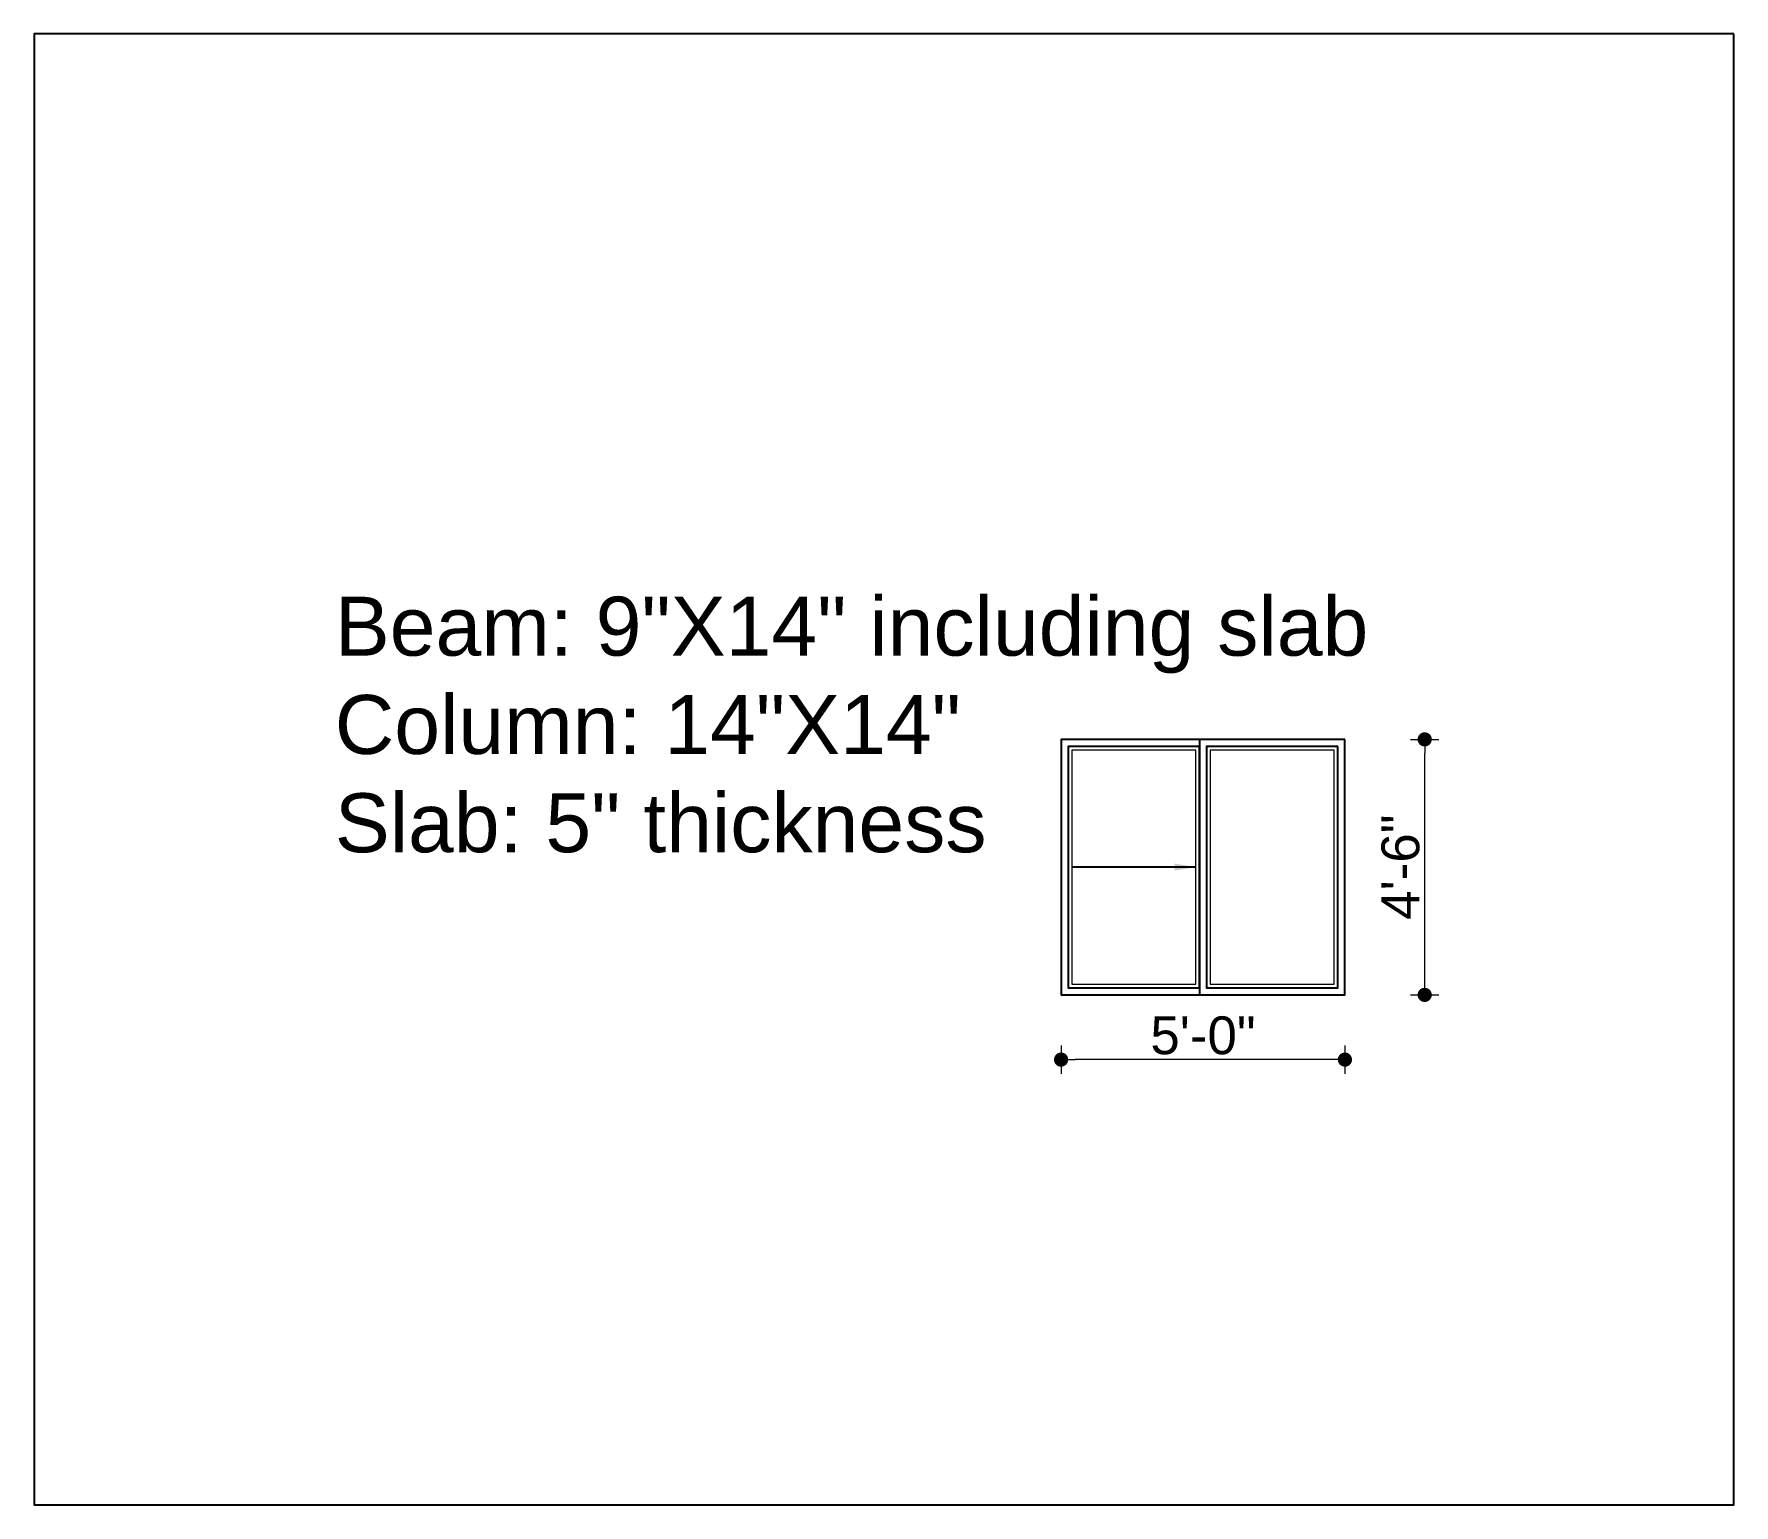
# Model space of a CAD drawing. Header units: inches. Extents: x 115570 to 265311, y 61168 to 314550.
# Drawn here: x 149530.7 to 149890, y 72895.2 to 73206.1 of the extents above; entities that cross this region are included whole.
import ezdxf

# ---------------------------------------------------------------- set-up
doc = ezdxf.new("R2010")
doc.units = ezdxf.units.IN
doc.header["$MEASUREMENT"] = 0
doc.layers.get('0').update_dxf_attribs({"lineweight": 25})
doc.layers.add('DL', color=4, linetype='Continuous', lineweight=18)
doc.styles.add('arial.', font='arial.ttf')
doc.styles.add('Dims', font='arial.ttf')
doc.styles.get("Standard").update_dxf_attribs({"font": 'arial.ttf'})
doc.dimstyles.new('Arch 48', dxfattribs={"dimscale": 48, "dimtxt": 0.09375, "dimasz": 0.09375, "dimexe": 0.0625, "dimexo": 0.12, "dimgap": 0.023438, "dimtad": 1, "dimdec": 4, "dimzin": 3, "dimdsep": 46, "dimlunit": 4, "dimtxsty": 'Dims', "dimblk": 'ARCHTICK', "dimcen": 0.09, "dimadec": 0, "dimazin": 0, "dimtfac": 1, "dimtdec": 4, "dimtofl": 0, "dimtmove": 0, "dimatfit": 3, "dimfxl": 1, "dimfrac": 1, "dimtolj": 1, "dimtzin": 0, "dimarcsym": 0})
doc.dimstyles.new('d_floorplans', dxfattribs={"dimscale": 0, "dimtxt": 8, "dimasz": 3, "dimexe": 3, "dimexo": 3, "dimgap": 1, "dimtad": 1, "dimdec": 0, "dimrnd": 0.25, "dimzin": 3, "dimdsep": 46, "dimlunit": 4, "dimtxsty": 'arial.', "dimblk": 'DOT', "dimcen": 4, "dimdle": 6, "dimclrd": 4, "dimclre": 256, "dimclrt": 7, "dimazin": 0, "dimtfac": 1, "dimtdec": 0, "dimtix": 1, "dimtmove": 2, "dimatfit": 3, "dimfxl": 3, "dimfxlon": 1, "dimtolj": 1, "dimtzin": 0, "dimlwd": -1, "dimlwe": -1, "dimarcsym": 0})

# ---------------------------------------------------------------- blocks, each defined once
blk = doc.blocks.new('_ArchTick')
at = {"color": 0, "linetype": 'ByBlock', "const_width": 0.15}
blk.add_lwpolyline([(-0.5, -0.5), (0.5, 0.5)], dxfattribs=at)
blk = doc.blocks.new('_Dot')
at = {"color": 0, "linetype": 'ByBlock', "lineweight": -2}
blk.add_line((-0.5, 0), (-1, 0), dxfattribs=at)
at = {"color": 0, "linetype": 'ByBlock', "const_width": 0.5}
blk.add_lwpolyline([(-0.25, 0, 1), (0.25, 0, 1)], format="xyb", close=True, dxfattribs=at)
blk = doc.blocks.new('*D299')
at = {"layer": 'Defpoints', "color": 0, "transparency": 16777216}
for p in [(149807.8, 73057.02), (149824.66, 73057.02), (149807.8, 73003.02)]:
    blk.add_point(p, dxfattribs=at)
at = {"layer": 'DL', "transparency": 16777216}
for p, q in [((149821.66, 73057.02), (149827.66, 73057.02)), ((149821.66, 73003.02), (149827.66, 73003.02))]:
    blk.add_line(p, q, dxfattribs=at)
at = {"layer": 'DL', "color": 4, "transparency": 16777216}
blk.add_line((149824.66, 73006.02), (149824.66, 73054.02), dxfattribs=at)
at = {"layer": 'DL', "color": 4, "transparency": 16777216, "xscale": 3, "yscale": 3, "zscale": 3}
for p, rotation in [((149824.66, 73057.02), 90), ((149824.66, 73003.02), 270)]:
    blk.add_blockref('_Dot', p, dxfattribs=dict(at, rotation=rotation))
at = {"layer": 'DL', "color": 7, "transparency": 16777216, "insert": (149819.58, 73030.02), "char_height": 8, "attachment_point": 5, "rotation": 90, "style": 'arial.'}
blk.add_mtext('\\A1;4\'-6"', dxfattribs=at)
blk = doc.blocks.new('*D300')
at = {"layer": 'Defpoints', "color": 0, "transparency": 16777216}
for p in [(149747.8, 73003.02), (149807.8, 73003.02), (149747.8, 72989.34)]:
    blk.add_point(p, dxfattribs=at)
at = {"layer": 'DL', "transparency": 16777216}
for p, q in [((149747.8, 72992.34), (149747.8, 72986.34)), ((149807.8, 72992.34), (149807.8, 72986.34))]:
    blk.add_line(p, q, dxfattribs=at)
at = {"layer": 'DL', "color": 4, "transparency": 16777216}
blk.add_line((149804.8, 72989.34), (149750.8, 72989.34), dxfattribs=at)
at = {"layer": 'DL', "color": 4, "transparency": 16777216, "xscale": 3, "yscale": 3, "zscale": 3, "rotation": 180}
blk.add_blockref('_Dot', (149747.8, 72989.34), dxfattribs=at)
at = {"layer": 'DL', "color": 4, "transparency": 16777216, "xscale": 3, "yscale": 3, "zscale": 3}
blk.add_blockref('_Dot', (149807.8, 72989.34), dxfattribs=at)
at = {"layer": 'DL', "color": 7, "transparency": 16777216, "insert": (149777.8, 72994.42), "char_height": 8, "attachment_point": 5, "style": 'arial.'}
blk.add_mtext('\\A1;5\'-0"', dxfattribs=at)
blk = doc.blocks.new('*U115')
at = {"linetype": 'ByBlock'}
blk.add_line((-0.75, 0), (-0.75, -54), dxfattribs=at)
for points in [[(30, 0), (-30, 0), (-30, -54), (30, -54), (30, 0)], [(-0.75, -1.5), (-28.5, -1.5), (-28.5, -52.5), (-0.75, -52.5), (-0.75, -1.5)], [(28.5, -1.5), (0.75, -1.5), (0.75, -52.5), (28.5, -52.5), (28.5, -1.5)]]:
    blk.add_lwpolyline(points, dxfattribs=at)
at = {"linetype": 'ByBlock', "lineweight": 5}
for points in [[(-1.5, -2.25), (-27.75, -2.25), (-27.75, -51.75), (-1.5, -51.75), (-1.5, -2.25)], [(27.75, -2.25), (1.5, -2.25), (1.5, -51.75), (27.75, -51.75), (27.75, -2.25)]]:
    blk.add_lwpolyline(points, dxfattribs=at)
at = {"linetype": 'ByBlock', "lineweight": -3}
blk.add_leader([(-1.5, -27), (-27.75, -27)], dimstyle='Arch 48', override={"dimgap": 0.023438, "dimtad": 0}, dxfattribs=at)

msp = doc.modelspace()

# ---------------------------------------------------------------- linework, layer by layer
msp.add_lwpolyline([(149890.04, 73206.09), (149530.7, 73206.09), (149530.7, 72895.22), (149890.04, 72895.22)], close=True)

# ---------------------------------------------------------------- block references
msp.add_blockref('*U115', (149777.8, 73057.02))

# ---------------------------------------------------------------- texts
at = {"insert": (149594.28, 73087.17), "char_height": 12.4615, "attachment_point": 1}
msp.add_mtext_dynamic_manual_height_columns('Beam: 9"X14" including slab\\PColumn: 14"X14"\\PSlab: 5" thickness', width=346.7722, gutter_width=62.31, heights=[62.67], dxfattribs=at)

# ---------------------------------------------------------------- dimensions: what is measured, and where the dimension line sits
at = {"layer": 'DL'}
dim = msp.add_linear_dim(base=(149824.66, 73057.02), p1=(149807.8, 73003.02), p2=(149807.8, 73057.02), angle=90, dimstyle='d_floorplans', override={"dimscale": 1}, dxfattribs=at)
dim.commit()
dim.dimension.update_dxf_attribs({"geometry": '*D299', "text_midpoint": (149819.58, 73030.02)})
dim = msp.add_linear_dim(base=(149747.8, 72989.34), p1=(149807.8, 73003.02), p2=(149747.8, 73003.02), dimstyle='d_floorplans', override={"dimscale": 1}, dxfattribs=at)
dim.commit()
dim.dimension.update_dxf_attribs({"geometry": '*D300', "text_midpoint": (149777.8, 72994.42)})

doc.saveas('drawing.dxf')
